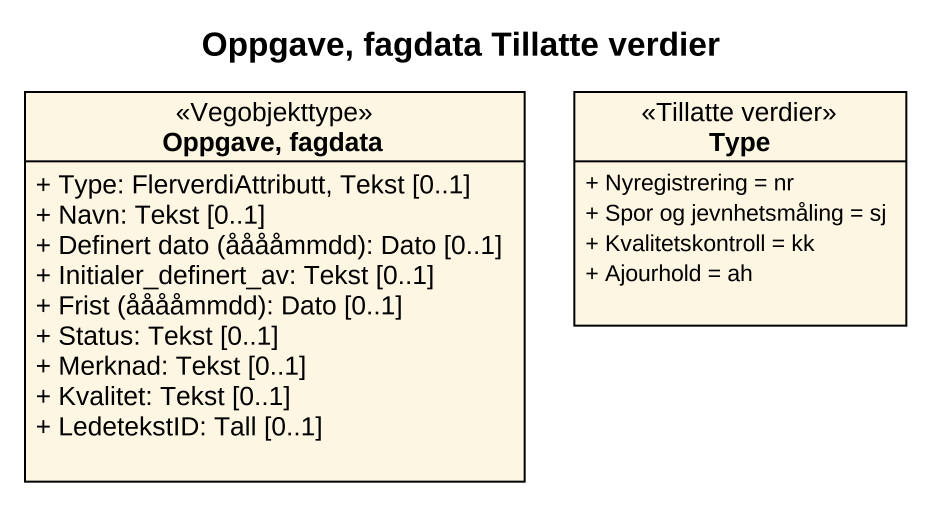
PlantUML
@startuml
title Oppgave, fagdata Tillatte verdier
hide circle
hide empty members
skinparam classAttributeIconSize 0
class "Oppgave, fagdata" as Oppgave_fagdata <<Vegobjekttype>> {
  + Type: FlerverdiAttributt, Tekst [0..1]
  + Navn: Tekst [0..1]
  {field} + Definert dato (ååååmmdd): Dato [0..1]
  + Initialer_definert_av: Tekst [0..1]
  {field} + Frist (ååååmmdd): Dato [0..1]
  + Status: Tekst [0..1]
  + Merknad: Tekst [0..1]
  + Kvalitet: Tekst [0..1]
  + LedetekstID: Tall [0..1]
}
class Type <<Tillatte verdier>> {
  + Nyregistrering = nr
  + Spor og jevnhetsmåling = sj
  + Kvalitetskontroll = kk
  + Ajourhold = ah
}
@enduml
